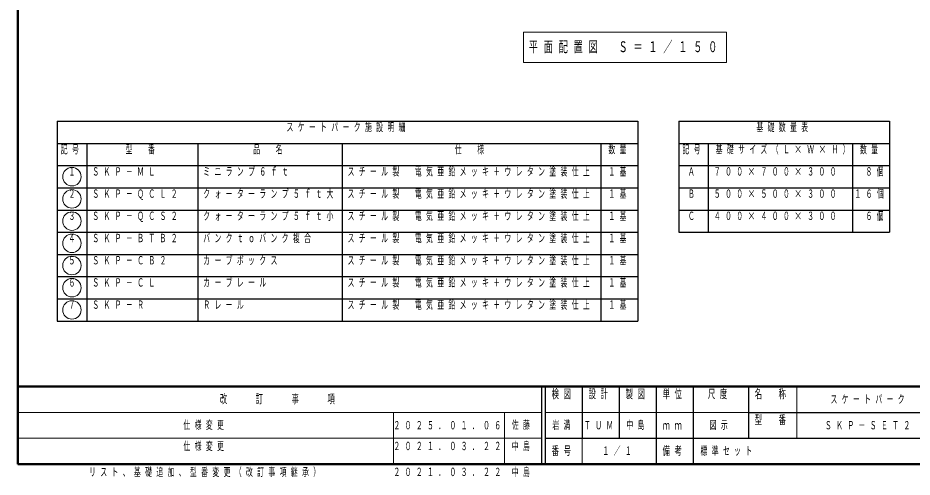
# Model space of a CAD drawing. Units: millimetres on the paper, scale 1:150. Extents: x -385 to 0, y -3 to 267.
# Drawn here: x -385 to -143.3, y -3.5 to 120.6 of the extents above; entities that cross this region are included whole.
import ezdxf
from ezdxf.enums import TextEntityAlignment as Align

# ---------------------------------------------------------------- set-up
doc = ezdxf.new("R2010")
doc.units = ezdxf.units.MM
for name, color, linetype, lineweight in [('1_150', 7, 'Continuous', 13), ('CLASS1', 7, 'Continuous', 25), ('NAKAMURA図枠', 7, 'Continuous', 13)]:
    doc.layers.add(name, color=color, linetype=linetype, lineweight=lineweight)
doc.layers.add('図面情報', color=7, linetype='Continuous')
doc.styles.add('ＭＳ ゴシック', font='')
doc.styles.get('ＭＳ ゴシック').set_extended_font_data('MS Gothic')

msp = doc.modelspace()

# ---------------------------------------------------------------- linework, layer by layer
at = {"layer": '1_150'}
for p, q in [((-248.303, 116.71), (-248.303, 108.577)), ((-193.503, 116.71), (-248.303, 116.71)), ((-193.503, 108.577), (-193.503, 116.71)), ((-248.303, 108.577), (-193.503, 108.577))]:
    msp.add_line(p, q, dxfattribs=at)
at = {"layer": 'CLASS1'}
for p, q in [((-374.392, 92.691), (-217.392, 92.691)), ((-374.392, 92.691), (-374.392, 38.691)), ((-217.392, 92.691), (-217.392, 38.691)), ((-206.392, 92.691), (-206.392, 62.691)), ((-206.392, 92.691), (-149.392, 92.691)), ((-149.392, 92.691), (-149.392, 62.691)), ((-374.392, 86.691), (-217.392, 86.691)), ((-366.392, 86.691), (-366.392, 38.691)), ((-336.392, 86.691), (-336.392, 38.691)), ((-297.392, 86.691), (-297.392, 38.691)), ((-227.392, 86.691), (-227.392, 38.691)), ((-206.392, 86.691), (-149.392, 86.691)), ((-198.392, 86.691), (-198.392, 62.691)), ((-159.392, 86.691), (-159.392, 62.691)), ((-374.392, 80.691), (-217.392, 80.691)), ((-206.392, 80.691), (-149.392, 80.691)), ((-374.392, 74.691), (-217.392, 74.691)), ((-206.392, 74.691), (-149.392, 74.691)), ((-374.392, 68.691), (-217.392, 68.691)), ((-206.392, 68.691), (-149.392, 68.691)), ((-374.392, 62.691), (-217.392, 62.691)), ((-206.392, 62.691), (-149.392, 62.691)), ((-374.392, 56.691), (-217.392, 56.691)), ((-374.392, 50.691), (-217.392, 50.691)), ((-374.392, 44.691), (-217.392, 44.691)), ((-374.392, 38.691), (-217.392, 38.691))]:
    msp.add_line(p, q, dxfattribs=at)
at = {"layer": 'CLASS1', "lineweight": 13}
for centre in [(-370.392, 77.691), (-370.392, 71.691), (-370.392, 65.691), (-370.392, 59.691), (-370.392, 53.691), (-370.392, 47.691), (-370.392, 41.691)]:
    msp.add_circle(centre, 2.5, dxfattribs=at)
at = {"layer": 'NAKAMURA図枠', "lineweight": 50}
for p, q in [((-385, 267), (-385, 0)), ((-385, 21), (0, 21)), ((-385, 0), (0, 0))]:
    msp.add_line(p, q, dxfattribs=at)
at = {"layer": 'NAKAMURA図枠', "color": 211, "lineweight": 25}
for p, q in [((-243.5, 21), (-243.5, 0)), ((-242.5, 21), (-242.5, 0)), ((-232.5, 21), (-232.5, 7)), ((-222.5, 21), (-222.5, 7)), ((-212.5, 21), (-212.5, 0)), ((-202.5, 21), (-202.5, 7)), ((-187.5, 21), (-187.5, 7)), ((-187.5, 14), (-70, 14)), ((-242.5, 7), (0, 7))]:
    msp.add_line(p, q, dxfattribs=at)
at = {"layer": 'NAKAMURA図枠'}
for p, q in [((-174.5, 21), (-174.5, 7)), ((-385, 14), (-243.5, 14)), ((-283.5, 14), (-283.5, 0)), ((-253.5, 14), (-253.5, 0)), ((-242.5, 14), (-187.5, 14)), ((-385, 7), (-243.5, 7)), ((-232.5, 7), (-232.5, 0))]:
    msp.add_line(p, q, dxfattribs=at)
at = {"layer": 'NAKAMURA図枠', "lineweight": 25}
msp.add_line((-202.5, 7), (-202.5, 0), dxfattribs=at)

# ---------------------------------------------------------------- texts
at = {"layer": '1_150', "insert": (-246.903, 112.644), "char_height": 2.933, "attachment_point": 4, "style": 'ＭＳ ゴシック'}
msp.add_mtext('\\T1.64;\\W0.6;平面配置図\u3000Ｓ＝１／１５０', dxfattribs=at)
at = {"layer": 'CLASS1', "style": 'ＭＳ ゴシック', "width": 0.6}
for s, p in [('１', (-370.392, 80.191)), ('２', (-370.392, 74.191)), ('３', (-370.392, 68.191)), ('４', (-370.392, 62.191)), ('５', (-370.392, 56.191)), ('６', (-370.392, 50.191)), ('７', (-370.392, 44.191))]:
    msp.add_text(s, height=2.199, dxfattribs=at).set_placement(p, align=Align.TOP_CENTER)
for s, p in [('Ａ', (-203.892, 80.191)), ('Ｂ', (-203.892, 74.191)), ('Ｃ', (-203.892, 68.191))]:
    msp.add_text(s, height=2.199, dxfattribs=at).set_placement(p, align=Align.TOP_LEFT)
at = {"layer": 'CLASS1', "char_height": 2.199, "attachment_point": 1, "style": 'ＭＳ ゴシック'}
for s, insert in [('\\T1.64;\\W0.6;スケートパーク施設明細', (-312.392, 92.191)), ('\\T1.64;\\W0.6;基礎数量表', (-185.392, 92.191)), ('\\T1.64;\\W0.6;記号', (-373.392, 86.191)), ('\\T1.64;\\W0.6;型\u3000番', (-355.892, 86.191)), ('\\T1.64;\\W0.6;品\u3000名', (-321.392, 86.191)), ('\\T1.64;\\W0.6;仕\u3000様', (-266.892, 86.191)), ('\\T1.64;\\W0.6;数量', (-225.392, 86.191)), ('\\T1.64;\\W0.6;記号', (-205.392, 86.191)), ('\\T1.64;\\W0.6;基礎サイズ（Ｌ×Ｗ×Ｈ）', (-196.392, 86.191)), ('\\T1.64;\\W0.6;数量', (-157.392, 86.191)), ('\\T1.64;\\W0.6;ＳＫＰ－ＭＬ', (-364.892, 80.191)), ('\\T1.64;\\W0.6;ミニランプ６ｆｔ', (-334.892, 80.191)), ('\\T1.64;\\W0.6;スチール製\u3000電気亜鉛メッキ＋ウレタン塗装仕上', (-295.892, 80.191)), ('\\T1.64;\\W0.6;１基', (-225.392, 80.191)), ('\\T1.64;\\W0.6;７００×７００×３００', (-196.892, 80.191)), ('\\T1.64;\\W0.6;８個', (-155.892, 80.191)), ('\\T1.64;\\W0.6;ＳＫＰ－ＱＣＬ２', (-364.892, 74.191)), ('\\T1.64;\\W0.6;クォーターランプ５ｆｔ大', (-334.892, 74.191)), ('\\T1.64;\\W0.6;スチール製\u3000電気亜鉛メッキ＋ウレタン塗装仕上', (-295.892, 74.191)), ('\\T1.64;\\W0.6;１基', (-225.392, 74.191)), ('\\T1.64;\\W0.6;５００×５００×３００', (-196.892, 74.191)), ('\\T1.64;\\W0.6;１６個', (-158.892, 74.191)), ('\\T1.64;\\W0.6;ＳＫＰ－ＱＣＳ２', (-364.892, 68.191)), ('\\T1.64;\\W0.6;クォーターランプ５ｆｔ小', (-334.892, 68.191)), ('\\T1.64;\\W0.6;スチール製\u3000電気亜鉛メッキ＋ウレタン塗装仕上', (-295.892, 68.191)), ('\\T1.64;\\W0.6;１基', (-225.392, 68.191)), ('\\T1.64;\\W0.6;４００×４００×３００', (-196.892, 68.191)), ('\\T1.64;\\W0.6;６個', (-155.892, 68.191)), ('\\T1.64;\\W0.6;ＳＫＰ－ＢＴＢ２', (-364.892, 62.191)), ('\\T1.64;\\W0.6;バンクｔｏバンク複合', (-334.892, 62.191)), ('\\T1.64;\\W0.6;スチール製\u3000電気亜鉛メッキ＋ウレタン塗装仕上', (-295.892, 62.191)), ('\\T1.64;\\W0.6;１基', (-225.392, 62.191)), ('\\T1.64;\\W0.6;ＳＫＰ－ＣＢ２', (-364.892, 56.191)), ('\\T1.64;\\W0.6;カーブボックス', (-334.892, 56.191)), ('\\T1.64;\\W0.6;スチール製\u3000電気亜鉛メッキ＋ウレタン塗装仕上', (-295.892, 56.191)), ('\\T1.64;\\W0.6;１基', (-225.392, 56.191)), ('\\T1.64;\\W0.6;ＳＫＰ－ＣＬ', (-364.892, 50.191)), ('\\T1.64;\\W0.6;カーブレール', (-334.892, 50.191)), ('\\T1.64;\\W0.6;スチール製\u3000電気亜鉛メッキ＋ウレタン塗装仕上', (-295.892, 50.191)), ('\\T1.64;\\W0.6;１基', (-225.392, 50.191)), ('\\T1.64;\\W0.6;ＳＫＰ－Ｒ', (-364.892, 44.191)), ('\\T1.64;\\W0.6;Ｒレール', (-334.892, 44.191)), ('\\T1.64;\\W0.6;スチール製\u3000電気亜鉛メッキ＋ウレタン塗装仕上', (-295.892, 44.191)), ('\\T1.64;\\W0.6;１基', (-225.392, 44.191))]:
    msp.add_mtext(s, dxfattribs=dict(at, insert=insert))
at = {"layer": 'NAKAMURA図枠', "color": 4, "char_height": 2.346, "style": 'ＭＳ ゴシック'}
for s, insert, attachment_point in [('\\T1.64;\\W0.6;検図', (-237.5, 20.167), 2), ('\\T1.64;\\W0.6;設計', (-227.5, 20.167), 2), ('\\T1.64;\\W0.6;製図', (-217.5, 20.167), 2), ('\\T1.64;\\W0.6;単位', (-207.5, 20.167), 2), ('\\T1.64;\\W0.6;尺度', (-195.25, 20.167), 2), ('\\T1.64;\\W0.6;名\u3000称', (-181, 20.167), 2), ('\\T1.64;\\W0.6;改\u3000\u3000訂\u3000\u3000事\u3000\u3000項', (-314.25, 17.5), 5), ('\\T1.64;\\W0.6;型\u3000番', (-181, 13.167), 2), ('\\T1.64;\\W0.6;ｍｍ', (-207.5, 10.5), 5), ('\\T1.64;\\W0.6;番号', (-237.5, 3.5), 5), ('\\T1.64;\\W0.6;備考', (-207.5, 3.5), 5)]:
    msp.add_mtext(s, dxfattribs=dict(at, insert=insert, attachment_point=attachment_point))
at = {"layer": '図面情報', "char_height": 2.199, "style": 'ＭＳ ゴシック'}
for s, insert, attachment_point in [('\\T1.64;\\W0.6;スケートパーク', (-154.75, 17.5), 5), ('\\T1.64;\\W0.6;仕様変更', (-340.25, 10.5), 4), ('\\T1.64;\\W0.6;２０２５．０１．０６', (-283.5, 10.5), 4), ('\\T1.64;\\W0.6;佐藤', (-251.5, 10.5), 4), ('\\T1.64;\\W0.6;岩満', (-237.5, 10.5), 5), ('\\T1.64;\\W0.6;ＴＵＭ', (-232, 10.5), 4), ('\\T1.64;\\W0.6;中島', (-217.5, 10.5), 5), ('\\T1.64;\\W0.6;図示', (-198, 10.5), 4), ('\\T1.64;\\W0.6;ＳＫＰ－ＳＥＴ２', (-154.75, 10.5), 5), ('\\T1.64;\\W0.6;仕様変更', (-340.25, 6), 1), ('\\T1.64;\\W0.6;２０２１．０３．２２', (-283.5, 6), 1), ('\\T1.64;\\W0.6;中島', (-251.5, 6), 1), ('\\T1.64;\\W0.6;１／１', (-227, 3.5), 4), ('\\T1.64;\\W0.6;標準セット', (-200.5, 3.5), 4), ('\\T1.64;\\W0.6;リスト、基礎追加、型番変更（改訂事項継承）', (-365.75, -1), 1), ('\\T1.64;\\W0.6;２０２１．０３．２２', (-283.5, -1), 1), ('\\T1.64;\\W0.6;中島', (-251.5, -1), 1)]:
    msp.add_mtext(s, dxfattribs=dict(at, insert=insert, attachment_point=attachment_point))

doc.saveas('drawing.dxf')
